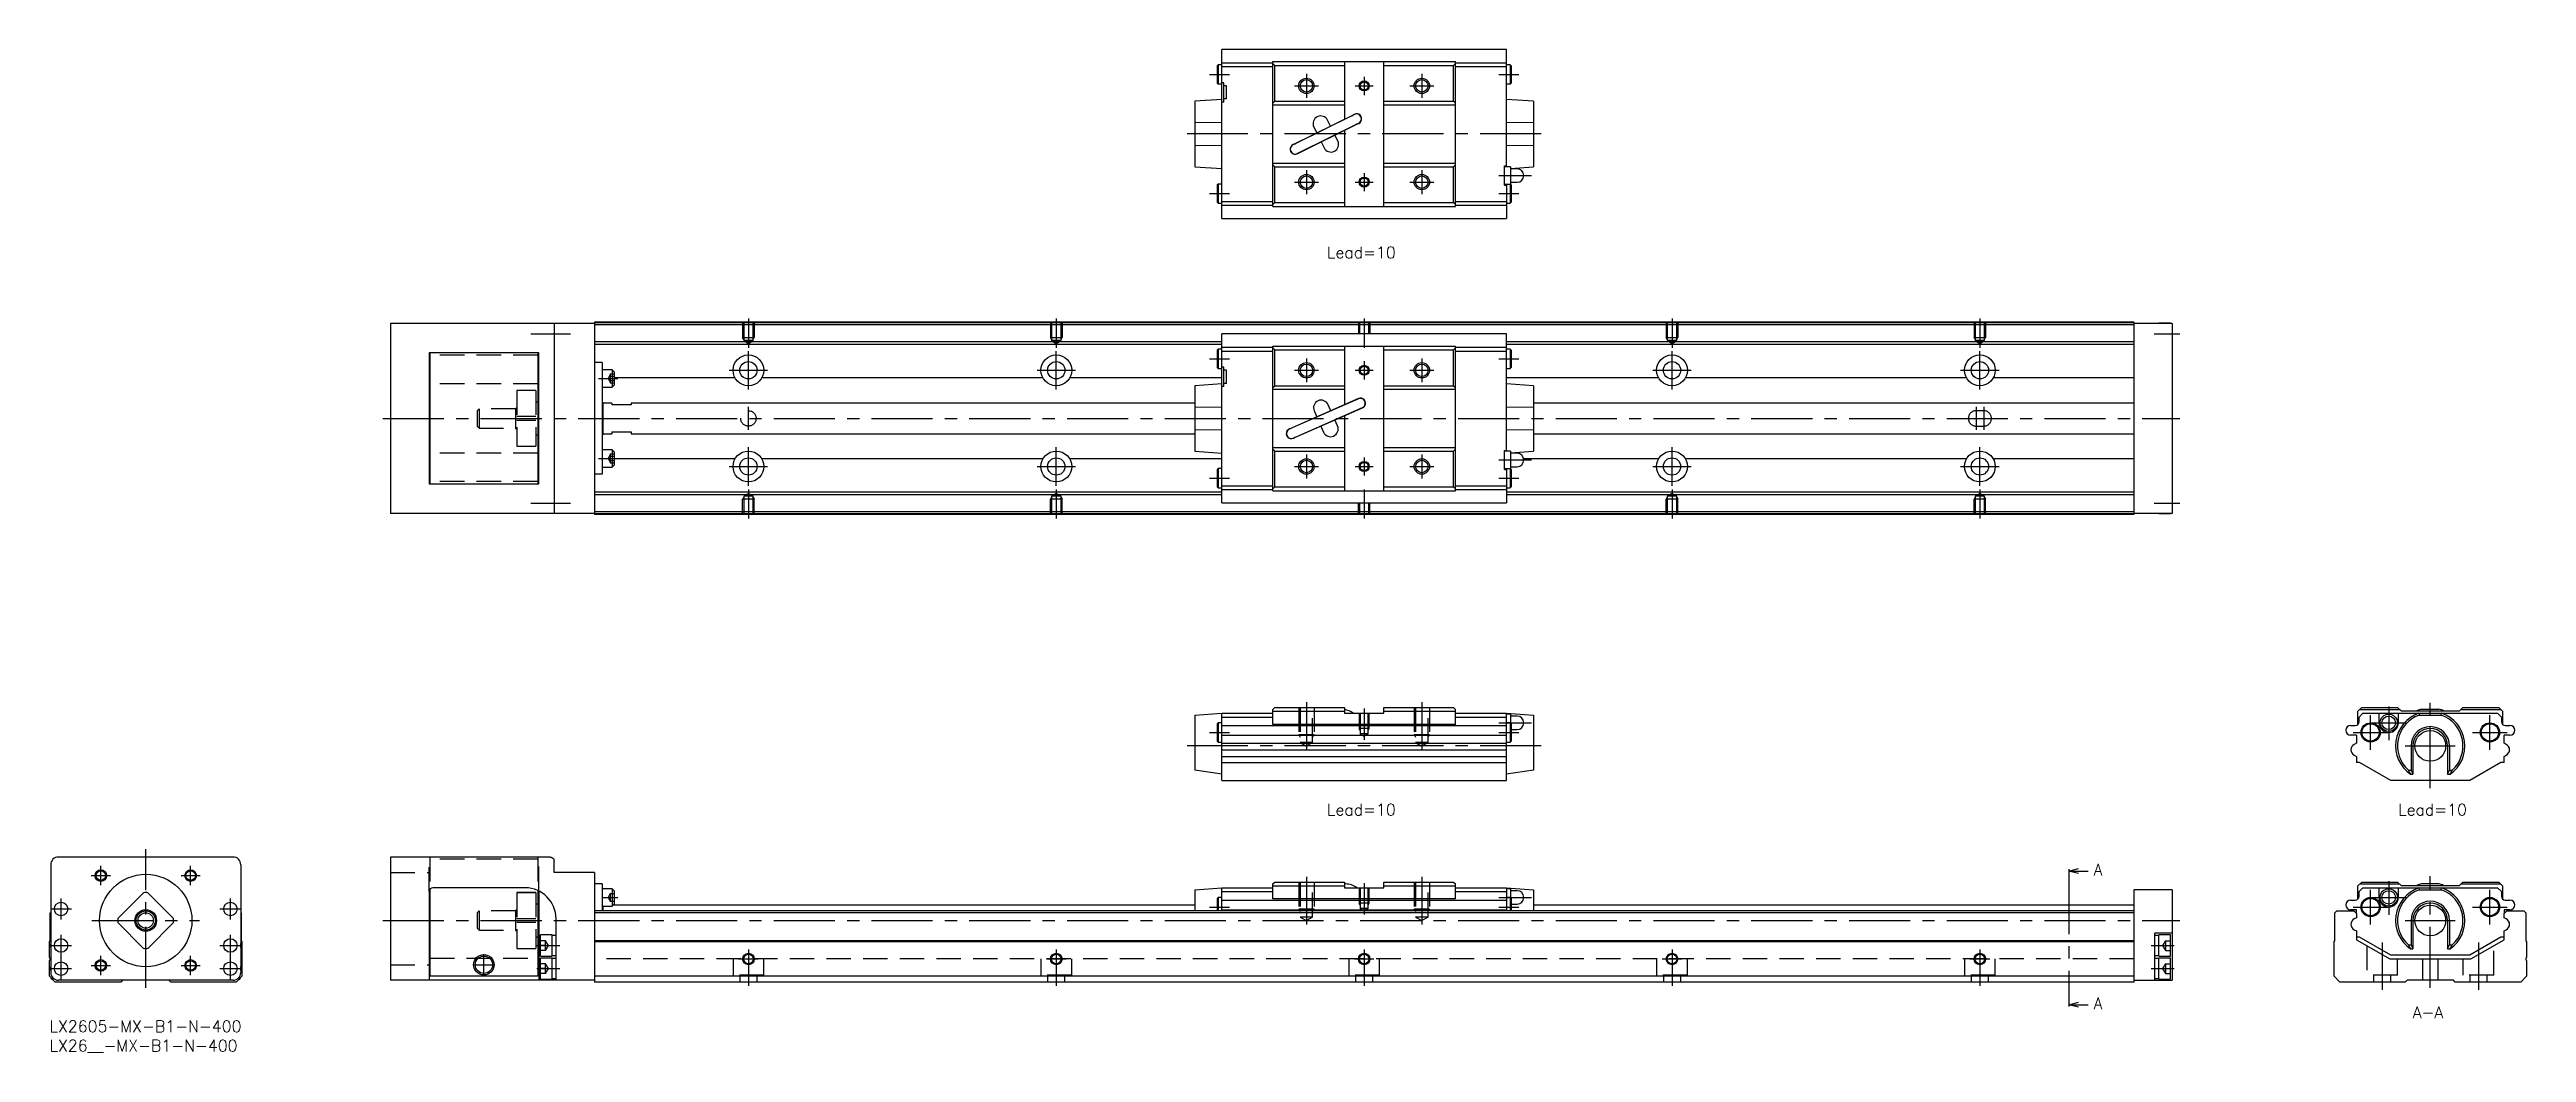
# Model space of a CAD drawing. Extents: x 0 to 644, y -8 to 252.
import ezdxf

# ---------------------------------------------------------------- set-up
doc = ezdxf.new("R2010")
doc.units = 0
doc.header["$LTSCALE"] = 0.5
doc.linetypes.add('CENTER', pattern=[50.8, 31.75, -6.35, 6.35, -6.35])
doc.linetypes.add('DASHED', pattern=[19.05, 12.7, -6.35])
for name, color, linetype in [('MSM_CENTER', 1, 'CENTER'), ('MSM_CONTINUOUS', 7, 'CONTINUOUS'), ('MSM_DASHED', 4, 'DASHED'), ('MSM_NARROW', 5, 'CONTINUOUS'), ('MSM_PART_NUMBER', 7, 'CONTINUOUS')]:
    doc.layers.add(name, color=color, linetype=linetype)
doc.styles.get("Standard").update_dxf_attribs({"font": 'txt.shx', "height": 1, "bigfont": 'bigfont.shx'})

# ---------------------------------------------------------------- blocks, each defined once
blk = doc.blocks.new('*U2')
at = {"layer": 'MSM_PART_NUMBER'}
blk.add_text('LX2605-MX-B1-N-400', height=3, dxfattribs=at).set_placement((0, -3))
blk = doc.blocks.new('*U3')
at = {"layer": 'MSM_PART_NUMBER'}
blk.add_text('LX26__-MX-B1-N-400', height=3, dxfattribs=at).set_placement((0, -8))

msp = doc.modelspace()

# ---------------------------------------------------------------- linework, layer by layer
at = {"layer": 'MSM_CENTER'}
for p, q in [((301.41, 245.87), (306.61, 245.87)), ((326.61, 245.97), (326.61, 239.77)), ((341.61, 245.23), (341.61, 240.5)), ((356.61, 245.97), (356.61, 239.77)), ((376.61, 245.87), (381.81, 245.87)), ((323.51, 242.87), (329.71, 242.87)), ((339.24, 242.87), (343.97, 242.87)), ((353.51, 242.87), (359.71, 242.87)), ((387.61, 230.37), (295.61, 230.37)), ((326.61, 220.97), (326.61, 214.77)), ((341.61, 220.23), (341.61, 215.5)), ((356.61, 220.97), (356.61, 214.77)), ((376.61, 219.57), (385.11, 219.57)), ((301.41, 214.87), (306.61, 214.87)), ((323.51, 217.87), (329.71, 217.87)), ((339.24, 217.87), (343.97, 217.87)), ((353.51, 217.87), (359.71, 217.87)), ((376.61, 214.87), (381.81, 214.87)), ((181.61, 182.47), (181.61, 174.84)), ((261.61, 182.47), (261.61, 174.84)), ((341.61, 182.47), (341.61, 174.84)), ((421.61, 182.47), (421.61, 174.84)), ((501.61, 182.47), (501.61, 174.84)), ((125.11, 178.47), (135.41, 178.47)), ((181.61, 163.97), (181.61, 173.97)), ((261.61, 163.97), (261.61, 173.97)), ((421.61, 163.97), (421.61, 173.97)), ((501.61, 163.97), (501.61, 173.97)), ((546.91, 178.47), (553.61, 178.47)), ((176.61, 168.97), (186.61, 168.97)), ((256.61, 168.97), (266.61, 168.97)), ((301.41, 171.97), (306.61, 171.97)), ((323.51, 168.97), (329.71, 168.97)), ((326.61, 172.07), (326.61, 165.87)), ((339.24, 168.97), (343.97, 168.97)), ((341.61, 171.33), (341.61, 166.6)), ((353.51, 168.97), (359.71, 168.97)), ((356.61, 172.07), (356.61, 165.87)), ((376.61, 171.97), (381.81, 171.97)), ((416.61, 168.97), (426.61, 168.97)), ((496.61, 168.97), (506.61, 168.97)), ((142.61, 166.86), (147.71, 166.86)), ((86.61, 156.47), (553.61, 156.47)), ((181.61, 153.47), (181.61, 159.47)), ((500.61, 159.47), (500.61, 153.47)), ((502.61, 159.47), (502.61, 153.47)), ((181.61, 138.97), (181.61, 148.97)), ((261.61, 138.97), (261.61, 148.97)), ((421.61, 138.97), (421.61, 148.97)), ((501.61, 138.97), (501.61, 148.97)), ((142.61, 146.07), (147.71, 146.07)), ((176.61, 143.97), (186.61, 143.97)), ((256.61, 143.97), (266.61, 143.97)), ((323.51, 143.97), (329.71, 143.97)), ((326.61, 147.07), (326.61, 140.87)), ((339.24, 143.97), (343.97, 143.97)), ((341.61, 146.33), (341.61, 141.6)), ((353.51, 143.97), (359.71, 143.97)), ((356.61, 147.07), (356.61, 140.87)), ((376.61, 145.67), (385.11, 145.67)), ((416.61, 143.97), (426.61, 143.97)), ((496.61, 143.97), (506.61, 143.97)), ((181.61, 137.98), (181.61, 130.47)), ((261.61, 137.98), (261.61, 130.47)), ((301.41, 140.97), (306.61, 140.97)), ((341.61, 137.98), (341.61, 130.47)), ((376.61, 140.97), (381.81, 140.97)), ((421.61, 137.98), (421.61, 130.47)), ((501.61, 137.98), (501.61, 130.47)), ((125.11, 134.47), (135.41, 134.47)), ((546.91, 134.47), (553.61, 134.47)), ((326.61, 82.72), (326.61, 70.34)), ((341.61, 81.07), (341.61, 72.91)), ((356.61, 82.72), (356.61, 70.34)), ((376.61, 77.37), (385.11, 77.37)), ((603.15, 70.37), (603.15, 79.37)), ((603.35, 77.37), (612.35, 77.37)), ((607.85, 81.62), (607.85, 72.87)), ((618.65, 60.37), (618.65, 82.67)), ((634.15, 70.37), (634.15, 79.37)), ((387.61, 71.37), (295.61, 71.37)), ((301.41, 74.87), (306.61, 74.87)), ((376.61, 74.87), (381.81, 74.87)), ((598.65, 74.87), (607.65, 74.87)), ((612.15, 71.37), (625.15, 71.37)), ((629.65, 74.87), (638.65, 74.87)), ((13.33, 35.17), (13.33, 40.17)), ((25, 8.5), (25, 44.5)), ((36.67, 35.17), (36.67, 40.17)), ((10.83, 37.67), (15.83, 37.67)), ((34.17, 37.67), (39.17, 37.67)), ((326.61, 37.35), (326.61, 24.96)), ((341.61, 35.7), (341.61, 27.54)), ((356.61, 37.35), (356.61, 24.96)), ((524.74, 38.36), (524.74, 4.63)), ((603.15, 25), (603.15, 34)), ((607.85, 36.25), (607.85, 27.5)), ((618.65, 8.5), (618.65, 37.5)), ((634.15, 25), (634.15, 34)), ((0.25, 29), (5.75, 29)), ((3, 26.25), (3, 31.75)), ((11, 26), (39, 26)), ((44.25, 29), (49.75, 29)), ((47, 26.25), (47, 31.75)), ((86.61, 26), (553.61, 26)), ((143.61, 32), (147.71, 32)), ((301.41, 29.5), (306.61, 29.5)), ((376.61, 32), (385.11, 32)), ((376.61, 29.5), (381.81, 29.5)), ((598.65, 29.5), (607.65, 29.5)), ((603.35, 32), (612.35, 32)), ((612.15, 26), (625.15, 26)), ((629.65, 29.5), (638.65, 29.5)), ((0.25, 19.5), (5.75, 19.5)), ((3, 10.75), (3, 22.25)), ((44.25, 19.5), (49.75, 19.5)), ((47, 10.75), (47, 22.25)), ((126.61, 19.5), (132.61, 19.5)), ((546.11, 19.5), (552.11, 19.5)), ((606.15, 20.29), (606.15, 8)), ((631.15, 20.29), (631.15, 8)), ((0.25, 13.5), (5.75, 13.5)), ((10.83, 14.33), (15.83, 14.33)), ((13.33, 11.83), (13.33, 16.83)), ((34.17, 14.33), (39.17, 14.33)), ((36.67, 11.83), (36.67, 16.83)), ((44.25, 13.5), (49.75, 13.5)), ((110.07, 14.5), (115.64, 14.5)), ((112.86, 11.72), (112.86, 17.28)), ((126.61, 13.5), (132.61, 13.5)), ((179.07, 16), (184.14, 16)), ((181.61, 18.5), (181.61, 9)), ((259.07, 16), (264.14, 16)), ((261.61, 18.5), (261.61, 9)), ((339.07, 16), (344.14, 16)), ((341.61, 18.5), (341.61, 9)), ((419.07, 16), (424.14, 16)), ((421.61, 18.5), (421.61, 9)), ((499.03, 16), (504.18, 16)), ((501.61, 18.5), (501.61, 9)), ((546.11, 13.5), (552.11, 13.5))]:
    msp.add_line(p, q, dxfattribs=at)
at = {"layer": 'MSM_CONTINUOUS'}
for p, q in [((378.61, 252.32), (304.61, 252.32)), ((304.61, 208.42), (304.61, 252.32)), ((378.61, 221.82), (378.61, 252.32)), ((303.66, 248.37), (303.41, 248.12)), ((303.41, 248.12), (303.41, 243.62)), ((304.61, 248.37), (303.66, 248.37)), ((303.66, 248.37), (303.66, 243.37)), ((304.61, 248.87), (317.91, 248.87)), ((304.61, 247.87), (317.91, 247.87)), ((317.91, 211.57), (317.91, 249.17)), ((317.91, 249.17), (365.31, 249.17)), ((318.41, 248.17), (317.91, 248.67)), ((318.41, 238.87), (318.41, 248.17)), ((318.41, 248.17), (336.51, 248.17)), ((336.51, 249.17), (336.51, 234.21)), ((346.71, 211.57), (346.71, 249.17)), ((346.71, 248.17), (364.81, 248.17)), ((365.31, 248.67), (364.81, 248.17)), ((364.81, 238.87), (364.81, 248.17)), ((365.31, 211.57), (365.31, 249.17)), ((365.31, 248.87), (378.61, 248.87)), ((365.31, 247.87), (378.61, 247.87)), ((379.56, 248.37), (378.61, 248.37)), ((379.56, 248.37), (379.56, 243.37)), ((379.81, 248.12), (379.56, 248.37)), ((379.81, 248.12), (379.81, 243.62)), ((304.61, 239.37), (297.61, 238.87)), ((297.61, 238.87), (297.61, 221.87)), ((303.41, 243.62), (303.66, 243.37)), ((303.66, 243.37), (304.61, 243.37)), ((305.11, 243.67), (304.61, 243.67)), ((305.11, 238.67), (304.61, 238.67)), ((305.11, 238.67), (305.11, 243.67)), ((305.81, 242.87), (305.11, 242.87)), ((305.81, 239.47), (305.11, 239.47)), ((305.81, 239.47), (305.81, 242.87)), ((317.91, 238.37), (318.41, 238.87)), ((318.41, 238.87), (336.51, 238.87)), ((346.71, 238.87), (364.81, 238.87)), ((364.81, 238.87), (365.31, 238.37)), ((378.61, 243.37), (379.56, 243.37)), ((385.61, 238.87), (378.61, 239.37)), ((379.56, 243.37), (379.81, 243.62)), ((385.61, 238.87), (385.61, 221.87)), ((304.61, 233.32), (297.61, 233.24)), ((317.91, 237.97), (336.51, 237.97)), ((339.08, 235.48), (323.08, 227.58)), ((338.37, 235.07), (323.84, 227.9)), ((324.23, 225.25), (340.23, 233.15)), ((324.94, 225.66), (339.48, 232.83)), ((328.53, 232.17), (329.29, 230.65)), ((332.87, 232.42), (332.12, 233.94)), ((338.37, 235.07), (338.7, 235.2)), ((339.1, 235.44), (338.79, 235.28)), ((339.78, 233.02), (339.48, 232.83)), ((339.89, 233.04), (340.21, 233.2)), ((346.71, 237.97), (365.31, 237.97)), ((385.61, 233.24), (378.61, 233.32)), ((297.61, 227.49), (304.61, 227.41)), ((323.42, 227.7), (323.1, 227.54)), ((323.53, 227.71), (323.84, 227.9)), ((324.21, 225.3), (324.52, 225.45)), ((324.61, 225.53), (324.94, 225.66)), ((330.44, 228.31), (331.19, 226.79)), ((334.78, 228.56), (334.02, 230.09)), ((336.51, 231.31), (336.51, 211.57)), ((378.61, 227.41), (385.61, 227.49)), ((297.61, 221.87), (304.61, 221.37)), ((317.91, 222.77), (336.51, 222.77)), ((318.41, 221.87), (317.91, 222.37)), ((318.41, 221.87), (336.51, 221.87)), ((318.41, 212.57), (318.41, 221.87)), ((346.71, 222.77), (365.31, 222.77)), ((346.71, 221.87), (364.81, 221.87)), ((365.31, 222.37), (364.81, 221.87)), ((364.81, 212.57), (364.81, 221.87)), ((378.11, 222.07), (378.61, 222.07)), ((378.11, 217.07), (378.11, 222.07)), ((379.61, 221.82), (378.11, 221.82)), ((379.61, 221.44), (385.61, 221.87)), ((379.61, 221.82), (379.61, 217.32)), ((381.36, 221.32), (379.61, 221.32)), ((303.66, 217.37), (303.41, 217.12)), ((303.41, 217.12), (303.41, 212.62)), ((303.41, 212.62), (303.66, 212.37)), ((303.66, 217.37), (303.66, 212.37)), ((304.61, 217.37), (303.66, 217.37)), ((304.61, 212.87), (317.91, 212.87)), ((317.91, 212.07), (318.41, 212.57)), ((318.41, 212.57), (336.51, 212.57)), ((346.71, 212.57), (364.81, 212.57)), ((364.81, 212.57), (365.31, 212.07)), ((365.31, 212.87), (378.61, 212.87)), ((378.11, 217.32), (379.61, 217.32)), ((378.11, 217.07), (378.61, 217.07)), ((378.61, 217.32), (378.61, 208.42)), ((379.56, 217.32), (379.56, 212.37)), ((379.56, 212.37), (379.81, 212.62)), ((379.61, 217.82), (381.36, 217.82)), ((379.81, 217.12), (379.61, 217.32)), ((379.81, 217.12), (379.81, 212.62)), ((303.66, 212.37), (304.61, 212.37)), ((304.61, 211.87), (317.91, 211.87)), ((304.61, 208.42), (378.61, 208.42)), ((317.91, 211.57), (365.31, 211.57)), ((365.31, 211.87), (378.61, 211.87)), ((378.61, 212.37), (379.56, 212.37)), ((88.61, 181.17), (88.61, 131.77)), ((141.61, 181.17), (88.61, 181.17)), ((131.11, 181.17), (131.11, 131.77)), ((541.61, 181.47), (141.61, 181.47)), ((141.61, 181.47), (141.61, 131.47)), ((541.61, 181.27), (141.61, 181.27)), ((541.61, 180.77), (141.61, 180.77)), ((541.61, 181.47), (541.61, 131.47)), ((551.61, 181.17), (541.61, 181.17)), ((548.11, 181.17), (548.11, 181.22)), ((551.11, 181.22), (548.11, 181.22)), ((551.11, 181.17), (551.11, 181.22)), ((551.61, 181.17), (551.61, 131.77)), ((304.61, 176.37), (141.61, 176.37)), ((304.61, 175.67), (141.61, 175.67)), ((303.66, 174.47), (303.41, 174.22)), ((303.41, 174.22), (303.41, 169.72)), ((304.61, 174.47), (303.66, 174.47)), ((303.66, 174.47), (303.66, 169.47)), ((378.61, 178.42), (304.61, 178.42)), ((304.61, 134.52), (304.61, 178.42)), ((304.61, 174.97), (317.91, 174.97)), ((304.61, 173.97), (317.91, 173.97)), ((317.91, 137.67), (317.91, 175.27)), ((317.91, 175.27), (365.31, 175.27)), ((318.41, 174.27), (317.91, 174.77)), ((318.41, 164.97), (318.41, 174.27)), ((318.41, 174.27), (336.51, 174.27)), ((336.51, 175.27), (336.51, 160.01)), ((346.71, 137.67), (346.71, 175.27)), ((346.71, 174.27), (364.81, 174.27)), ((365.31, 174.77), (364.81, 174.27)), ((364.81, 164.97), (364.81, 174.27)), ((365.31, 137.67), (365.31, 175.27)), ((365.31, 174.97), (378.61, 174.97)), ((365.31, 173.97), (378.61, 173.97)), ((378.61, 147.92), (378.61, 178.42)), ((541.61, 176.37), (378.61, 176.37)), ((541.61, 175.67), (378.61, 175.67)), ((379.56, 174.47), (378.61, 174.47)), ((379.56, 174.47), (379.56, 169.47)), ((379.81, 174.22), (379.56, 174.47)), ((379.81, 174.22), (379.81, 169.72)), ((98.61, 173.47), (98.61, 139.47)), ((127.11, 173.47), (98.61, 173.47)), ((98.61, 172.87), (98.86, 172.87)), ((98.86, 173.47), (98.86, 139.47)), ((126.86, 173.47), (126.86, 139.47)), ((126.86, 172.87), (127.11, 172.87)), ((127.11, 139.47), (127.11, 173.47)), ((143.61, 170.97), (141.61, 170.97)), ((143.61, 170.97), (143.61, 141.97)), ((146.21, 169.11), (143.61, 169.11)), ((146.21, 169.11), (146.21, 164.61)), ((146.71, 168.61), (146.21, 169.11)), ((146.71, 168.61), (146.71, 165.11)), ((303.41, 169.72), (303.66, 169.47)), ((303.66, 169.47), (304.61, 169.47)), ((305.11, 169.77), (304.61, 169.77)), ((305.11, 164.77), (305.11, 169.77)), ((305.81, 168.97), (305.11, 168.97)), ((305.81, 165.57), (305.81, 168.97)), ((378.61, 169.47), (379.56, 169.47)), ((379.56, 169.47), (379.81, 169.72)), ((98.86, 165.47), (98.61, 165.47)), ((127.11, 165.47), (126.86, 165.47)), ((143.61, 164.61), (146.21, 164.61)), ((146.21, 164.61), (146.71, 165.11)), ((178.12, 167.01), (146.71, 167.01)), ((258.12, 167.01), (185.09, 167.01)), ((304.61, 167.01), (265.09, 167.01)), ((304.61, 165.47), (297.61, 164.97)), ((297.61, 164.97), (297.61, 147.97)), ((305.11, 164.77), (304.61, 164.77)), ((305.81, 165.57), (305.11, 165.57)), ((317.91, 164.47), (318.41, 164.97)), ((317.91, 164.07), (336.51, 164.07)), ((318.41, 164.97), (336.51, 164.97)), ((340.13, 161.61), (322.13, 153.71)), ((339.4, 161.23), (322.9, 153.99)), ((340.15, 161.56), (339.83, 161.42)), ((346.71, 164.97), (364.81, 164.97)), ((346.71, 164.07), (365.31, 164.07)), ((364.81, 164.97), (365.31, 164.47)), ((418.12, 167.01), (378.61, 167.01)), ((385.61, 164.97), (378.61, 165.47)), ((385.61, 164.97), (385.61, 147.97)), ((498.12, 167.01), (425.09, 167.01)), ((541.61, 167.01), (505.09, 167.01)), ((127.11, 160.72), (126.86, 160.72)), ((143.81, 160.72), (143.61, 160.72)), ((143.81, 160.72), (143.81, 152.22)), ((146.11, 160.47), (143.81, 160.47)), ((146.11, 160.47), (146.11, 159.97)), ((151.11, 159.97), (146.11, 159.97)), ((151.11, 160.47), (151.11, 159.97)), ((297.61, 160.47), (151.11, 160.47)), ((304.61, 159.42), (297.61, 159.34)), ((323.18, 151.33), (341.18, 159.23)), ((323.91, 151.7), (340.41, 158.94)), ((328.62, 158.41), (329.3, 156.85)), ((332.96, 158.46), (332.28, 160.02)), ((334.69, 154.52), (334.01, 156.08)), ((336.51, 157.17), (336.51, 137.67)), ((340.83, 159.13), (341.16, 159.27)), ((385.61, 159.34), (378.61, 159.42)), ((541.61, 160.47), (385.61, 160.47)), ((126.86, 152.22), (127.11, 152.22)), ((143.61, 152.22), (143.81, 152.22)), ((146.21, 148.32), (143.61, 148.32)), ((143.81, 152.47), (146.11, 152.47)), ((146.11, 152.97), (151.11, 152.97)), ((146.11, 152.97), (146.11, 152.47)), ((146.21, 148.32), (146.21, 143.82)), ((146.71, 147.82), (146.21, 148.32)), ((151.11, 152.97), (151.11, 152.47)), ((151.11, 152.47), (297.61, 152.47)), ((297.61, 153.59), (304.61, 153.51)), ((317.91, 148.87), (336.51, 148.87)), ((318.41, 147.97), (317.91, 148.47)), ((322.48, 153.8), (322.15, 153.66)), ((323.16, 151.37), (323.48, 151.51)), ((330.35, 154.47), (331.03, 152.92)), ((346.71, 148.87), (365.31, 148.87)), ((365.31, 148.47), (364.81, 147.97)), ((378.11, 148.17), (378.61, 148.17)), ((378.11, 143.17), (378.11, 148.17)), ((378.61, 153.51), (385.61, 153.59)), ((385.61, 152.47), (541.61, 152.47)), ((98.86, 147.47), (98.61, 147.47)), ((127.11, 147.47), (126.86, 147.47)), ((143.61, 141.97), (141.61, 141.97)), ((143.61, 143.82), (146.21, 143.82)), ((146.21, 143.82), (146.71, 144.32)), ((146.71, 147.82), (146.71, 144.32)), ((178.12, 145.93), (146.71, 145.93)), ((258.12, 145.93), (185.09, 145.93)), ((304.61, 145.93), (265.09, 145.93)), ((297.61, 147.97), (304.61, 147.47)), ((303.66, 143.47), (303.41, 143.22)), ((303.41, 143.22), (303.41, 138.72)), ((303.66, 143.47), (303.66, 138.47)), ((304.61, 143.47), (303.66, 143.47)), ((318.41, 147.97), (336.51, 147.97)), ((318.41, 138.67), (318.41, 147.97)), ((346.71, 147.97), (364.81, 147.97)), ((364.81, 138.67), (364.81, 147.97)), ((379.61, 147.92), (378.11, 147.92)), ((378.11, 143.42), (379.61, 143.42)), ((378.11, 143.17), (378.61, 143.17)), ((378.61, 143.42), (378.61, 134.52)), ((379.56, 143.42), (379.56, 138.47)), ((379.61, 147.54), (385.61, 147.97)), ((379.61, 147.92), (379.61, 143.42)), ((381.36, 147.42), (379.61, 147.42)), ((379.61, 143.92), (381.36, 143.92)), ((379.81, 143.22), (379.61, 143.42)), ((379.81, 143.22), (379.81, 138.72)), ((418.12, 145.93), (383.09, 145.93)), ((498.12, 145.93), (425.09, 145.93)), ((541.61, 145.93), (505.09, 145.93)), ((98.61, 140.07), (98.86, 140.07)), ((98.61, 139.47), (127.11, 139.47)), ((126.86, 140.07), (127.11, 140.07)), ((304.61, 137.27), (141.61, 137.27)), ((304.61, 136.57), (141.61, 136.57)), ((303.41, 138.72), (303.66, 138.47)), ((303.66, 138.47), (304.61, 138.47)), ((304.61, 138.97), (317.91, 138.97)), ((304.61, 137.97), (317.91, 137.97)), ((317.91, 138.17), (318.41, 138.67)), ((317.91, 137.67), (365.31, 137.67)), ((318.41, 138.67), (336.51, 138.67)), ((346.71, 138.67), (364.81, 138.67)), ((364.81, 138.67), (365.31, 138.17)), ((365.31, 138.97), (378.61, 138.97)), ((365.31, 137.97), (378.61, 137.97)), ((378.61, 138.47), (379.56, 138.47)), ((541.61, 137.27), (378.61, 137.27)), ((541.61, 136.57), (378.61, 136.57)), ((379.56, 138.47), (379.81, 138.72)), ((141.61, 131.77), (88.61, 131.77)), ((541.61, 132.17), (141.61, 132.17)), ((541.61, 131.67), (141.61, 131.67)), ((541.61, 131.47), (141.61, 131.47)), ((304.61, 134.52), (378.61, 134.52)), ((551.61, 131.77), (541.61, 131.77)), ((548.11, 131.72), (551.11, 131.72)), ((551.11, 131.72), (551.11, 131.77)), ((297.61, 79.37), (304.61, 79.87)), ((297.61, 79.37), (297.61, 65.05)), ((303.66, 77.37), (303.41, 77.12)), ((304.61, 77.37), (303.66, 77.37)), ((303.66, 77.37), (303.66, 72.37)), ((304.61, 79.87), (317.91, 79.87)), ((304.61, 62.37), (304.61, 79.87)), ((304.61, 78.87), (317.91, 78.87)), ((317.91, 80.87), (318.41, 81.37)), ((317.91, 76.96), (317.91, 80.87)), ((317.91, 80.37), (336.51, 80.37)), ((318.41, 81.37), (336.51, 81.37)), ((336.51, 81.37), (336.51, 79.87)), ((336.51, 79.87), (346.71, 79.87)), ((346.71, 79.87), (346.71, 81.37)), ((346.71, 81.37), (364.81, 81.37)), ((346.71, 80.37), (365.31, 80.37)), ((364.81, 81.37), (365.31, 80.87)), ((365.31, 76.96), (365.31, 80.87)), ((365.31, 79.87), (378.61, 79.87)), ((365.31, 78.87), (378.61, 78.87)), ((378.61, 79.87), (385.61, 79.37)), ((378.61, 62.37), (378.61, 79.87)), ((379.61, 79.62), (378.61, 79.62)), ((379.56, 77.37), (378.61, 77.37)), ((379.81, 77.12), (379.56, 77.37)), ((379.56, 77.37), (379.56, 72.37)), ((379.61, 79.62), (379.61, 77.32)), ((381.36, 79.12), (379.61, 79.12)), ((385.61, 79.37), (385.61, 65.05)), ((600.84, 81.37), (599.84, 80.37)), ((599.84, 76.96), (599.84, 80.37)), ((600.15, 78.87), (601.15, 79.87)), ((600.15, 77.67), (600.15, 78.87)), ((600.34, 80.87), (610.65, 80.87)), ((600.84, 81.37), (610.15, 81.37)), ((601.15, 79.87), (636.15, 79.87)), ((605.35, 77.37), (605.35, 79.87)), ((611.05, 80.47), (610.15, 81.37)), ((610.35, 79.87), (610.35, 77.37)), ((611.05, 80.47), (626.25, 80.47)), ((615.69, 79.87), (615.77, 79.37)), ((615.77, 79.37), (621.52, 79.37)), ((616.4, 80.87), (616.33, 80.87)), ((620.89, 80.87), (616.4, 80.87)), ((621.52, 79.37), (621.6, 79.87)), ((627.15, 81.37), (626.25, 80.47)), ((626.65, 80.87), (636.94, 80.87)), ((627.15, 81.37), (636.44, 81.37)), ((636.15, 79.87), (637.15, 78.87)), ((637.44, 80.37), (636.44, 81.37)), ((637.15, 78.87), (637.15, 77.67)), ((637.44, 80.37), (637.44, 76.96)), ((303.41, 77.12), (303.41, 72.62)), ((303.41, 72.62), (303.66, 72.37)), ((303.66, 72.37), (304.61, 72.37)), ((304.61, 76.67), (378.61, 76.67)), ((304.61, 74.17), (378.61, 74.17)), ((304.61, 72.1), (378.61, 72.1)), ((365.31, 76.96), (317.91, 76.96)), ((378.61, 72.37), (379.56, 72.37)), ((379.56, 72.37), (379.81, 72.62)), ((379.81, 77.12), (379.81, 72.62)), ((379.81, 75.62), (381.36, 75.62)), ((597.95, 76.67), (599.15, 76.67)), ((599.45, 74.17), (597.95, 74.17)), ((599.45, 72.1), (598.89, 71.77)), ((599.45, 74.17), (599.45, 72.1)), ((613.65, 71.37), (613.65, 65.05)), ((614.15, 71.37), (614.15, 63.99)), ((623.15, 71.37), (623.15, 63.99)), ((623.65, 71.37), (623.65, 65.05)), ((639.35, 74.17), (637.85, 74.17)), ((637.85, 72.1), (637.85, 74.17)), ((638.41, 71.77), (637.85, 72.1)), ((638.15, 76.67), (639.35, 76.67)), ((304.61, 63.99), (297.61, 65.05)), ((304.61, 70.37), (378.61, 70.37)), ((304.61, 68.65), (378.61, 68.65)), ((304.61, 67.04), (378.61, 67.04)), ((385.61, 65.05), (378.61, 63.99)), ((598.89, 68.97), (599.45, 68.65)), ((599.45, 68.65), (599.45, 67.04)), ((600.3, 67.04), (599.45, 67.04)), ((608.37, 62.37), (600.3, 67.04)), ((612.96, 65.05), (613.65, 65.05)), ((613.65, 65.05), (614.15, 63.99)), ((623.15, 63.99), (623.65, 65.05)), ((623.65, 65.05), (624.33, 65.05)), ((637, 67.04), (628.92, 62.37)), ((637.85, 67.04), (637, 67.04)), ((637.85, 68.65), (638.41, 68.97)), ((637.85, 67.04), (637.85, 68.65)), ((304.61, 62.37), (378.61, 62.37)), ((628.92, 62.37), (608.37, 62.37)), ((613.49, 63.99), (614.15, 63.99)), ((623.15, 63.99), (623.8, 63.99)), ((0.3, 40.5), (0.3, 12.5)), ((47.7, 42.5), (2.3, 42.5)), ((49.7, 40.5), (49.7, 12.5)), ((88.61, 42.5), (88.61, 10.5)), ((130.11, 42.5), (88.61, 42.5)), ((130.11, 42.5), (130.11, 42.5)), ((130.11, 42.5), (130.32, 42.48)), ((130.32, 42.48), (130.56, 42.39)), ((130.56, 42.39), (130.78, 42.24)), ((130.78, 42.24), (130.91, 42.09)), ((130.91, 42.09), (131.02, 41.9)), ((131.02, 41.9), (131.08, 41.72)), ((131.08, 41.72), (131.11, 41.5)), ((131.11, 38.5), (131.11, 41.5)), ((524.74, 38.86), (527.24, 39.53)), ((524.74, 39.36), (524.74, 38.36)), ((527.24, 38.19), (524.74, 38.86)), ((524.74, 38.86), (529.74, 38.86)), ((24.45, 33.23), (17.77, 26.55)), ((32.23, 26.55), (25.55, 33.23)), ((98.61, 33.5), (98.61, 10.5)), ((98.86, 34.16), (98.86, 11.5)), ((123.61, 34.5), (99.61, 34.5)), ((126.86, 33.81), (126.86, 11.5)), ((127.11, 33.69), (127.11, 16.2)), ((141.61, 38.5), (131.11, 38.5)), ((141.61, 38.5), (141.61, 10)), ((143.61, 35.5), (141.61, 35.5)), ((143.61, 35.5), (143.61, 28.5)), ((146.21, 34.25), (143.61, 34.25)), ((146.71, 33.75), (146.21, 34.25)), ((146.21, 34.25), (146.21, 29.75)), ((146.71, 33.75), (146.71, 30.25)), ((297.61, 34), (304.61, 34.5)), ((297.61, 34), (297.61, 28.5)), ((304.61, 28.5), (304.61, 34.5)), ((304.61, 34.5), (317.91, 34.5)), ((304.61, 33.5), (317.91, 33.5)), ((317.91, 35.5), (318.41, 36)), ((317.91, 31.59), (317.91, 35.5)), ((317.91, 35), (336.51, 35)), ((318.41, 36), (336.51, 36)), ((336.51, 36), (336.51, 34.5)), ((336.76, 35.5), (336.51, 35.5)), ((336.51, 34.5), (346.71, 34.5)), ((346.71, 34.5), (346.71, 36)), ((346.71, 36), (364.81, 36)), ((346.71, 35), (365.31, 35)), ((364.81, 36), (365.31, 35.5)), ((365.31, 31.59), (365.31, 35.5)), ((365.31, 34.5), (378.61, 34.5)), ((365.31, 33.5), (378.61, 33.5)), ((378.61, 34.5), (385.61, 34)), ((378.61, 34.5), (378.61, 28.5)), ((379.61, 34.25), (378.61, 34.25)), ((379.61, 34.25), (379.61, 31.95)), ((381.36, 33.75), (379.61, 33.75)), ((385.61, 34), (385.61, 28.5)), ((551.61, 34), (541.61, 34)), ((541.61, 34), (541.61, 10)), ((551.61, 34), (551.61, 10.5)), ((600.84, 36), (599.84, 35)), ((599.84, 31.59), (599.84, 35)), ((600.15, 33.5), (601.15, 34.5)), ((600.15, 32.3), (600.15, 33.5)), ((600.34, 35.5), (610.65, 35.5)), ((600.84, 36), (610.15, 36)), ((601.15, 34.5), (636.15, 34.5)), ((605.35, 32), (605.35, 34.5)), ((611.05, 35.1), (610.15, 36)), ((610.35, 34.5), (610.35, 32)), ((611.05, 35.1), (626.25, 35.1)), ((615.69, 34.5), (615.77, 34)), ((615.77, 34), (621.52, 34)), ((616.4, 35.5), (616.33, 35.5)), ((620.89, 35.5), (616.4, 35.5)), ((621.52, 34), (621.6, 34.5)), ((627.15, 36), (626.25, 35.1)), ((626.65, 35.5), (636.94, 35.5)), ((627.15, 36), (636.44, 36)), ((636.15, 34.5), (637.15, 33.5)), ((637.44, 35), (636.44, 36)), ((637.15, 33.5), (637.15, 32.3)), ((637.44, 35), (637.44, 31.59)), ((0.2, 28), (0.3, 28.1)), ((0.2, 20.7), (0.2, 28)), ((49.7, 28.1), (49.8, 28)), ((49.8, 28), (49.8, 20.7)), ((127.11, 30.25), (126.86, 30.25)), ((131.61, 10.5), (131.61, 26.5)), ((541.61, 28.5), (141.61, 28.5)), ((541.61, 28), (141.61, 28)), ((143.61, 29.75), (146.21, 29.75)), ((143.81, 29.75), (143.81, 28.5)), ((146.21, 29.75), (146.71, 30.25)), ((297.61, 30), (146.46, 30)), ((303.66, 32), (303.41, 31.75)), ((303.41, 31.75), (303.41, 28.5)), ((304.61, 32), (303.66, 32)), ((303.66, 32), (303.66, 28.5)), ((304.61, 31.3), (378.61, 31.3)), ((304.61, 28.8), (378.61, 28.8)), ((365.31, 31.59), (317.91, 31.59)), ((379.56, 32), (378.61, 32)), ((379.81, 31.75), (379.56, 32)), ((379.56, 32), (379.56, 28.5)), ((379.81, 31.75), (379.81, 28.5)), ((379.81, 30.25), (381.36, 30.25)), ((541.61, 30), (385.61, 30)), ((593.85, 28), (594.35, 28.5)), ((593.85, 20.7), (593.85, 28)), ((594.35, 28.5), (598.75, 28.5)), ((597.95, 31.3), (599.15, 31.3)), ((599.45, 28.8), (597.95, 28.8)), ((598.75, 28.5), (599.45, 27.8)), ((599.45, 26.72), (598.89, 26.4)), ((599.45, 27.8), (599.45, 28.8)), ((599.45, 27.8), (599.45, 26.72)), ((613.65, 26), (613.65, 19.68)), ((614.15, 26), (614.15, 18.62)), ((623.15, 26), (623.15, 18.62)), ((623.65, 26), (623.65, 19.68)), ((639.35, 28.8), (637.85, 28.8)), ((637.85, 28.8), (637.85, 27.8)), ((637.85, 27.8), (638.55, 28.5)), ((637.85, 26.72), (637.85, 27.8)), ((638.41, 26.4), (637.85, 26.72)), ((638.15, 31.3), (639.35, 31.3)), ((638.55, 28.5), (642.95, 28.5)), ((642.95, 28.5), (643.45, 28)), ((643.45, 28), (643.45, 20.7)), ((0, 20.5), (0.2, 20.7)), ((0, 16.4), (0, 20.5)), ((17.77, 25.45), (24.45, 18.77)), ((25.55, 18.77), (32.23, 25.45)), ((49.8, 20.7), (50, 20.5)), ((50, 20.5), (50, 11.5)), ((126.86, 21.75), (127.11, 21.75)), ((127.61, 16.75), (127.61, 22.25)), ((130.61, 22.25), (127.61, 22.25)), ((130.61, 16.75), (130.61, 22.25)), ((131.61, 22.1), (130.61, 22.1)), ((541.61, 20.7), (141.61, 20.7)), ((541.61, 20.5), (141.61, 20.5)), ((547.11, 10.5), (547.11, 22.75)), ((551.61, 22.75), (547.11, 22.75)), ((548.11, 22.1), (547.11, 22.1)), ((548.11, 16.75), (548.11, 22.25)), ((551.11, 22.25), (548.11, 22.25)), ((551.11, 16.75), (551.11, 22.25)), ((593.65, 20.5), (593.85, 20.7)), ((593.65, 11.5), (593.65, 20.5)), ((598.89, 23.6), (599.45, 23.28)), ((599.45, 23.28), (599.45, 21)), ((600.3, 21.66), (599.45, 21.66)), ((599.45, 21), (608.11, 16)), ((608.37, 17), (600.3, 21.66)), ((612.96, 19.68), (613.65, 19.68)), ((613.65, 19.68), (614.15, 18.62)), ((623.15, 18.62), (623.65, 19.68)), ((623.65, 19.68), (624.33, 19.68)), ((637, 21.66), (628.92, 17)), ((629.18, 16), (637.85, 21)), ((637.85, 21.66), (637, 21.66)), ((637.85, 23.28), (638.41, 23.6)), ((637.85, 21), (637.85, 23.28)), ((643.45, 20.7), (643.65, 20.5)), ((643.65, 20.5), (643.65, 16.4)), ((0, 11.5), (0, 15.6)), ((98.61, 16.2), (98.86, 16.2)), ((126.86, 16.2), (127.11, 16.2)), ((127.61, 16.75), (130.61, 16.75)), ((127.61, 10.75), (127.61, 16.25)), ((130.61, 16.25), (127.61, 16.25)), ((130.61, 16.9), (131.61, 16.9)), ((130.61, 10.75), (130.61, 16.25)), ((131.61, 16.1), (130.61, 16.1)), ((547.11, 16.9), (548.11, 16.9)), ((548.11, 16.1), (547.11, 16.1)), ((548.11, 16.75), (551.11, 16.75)), ((548.11, 10.75), (548.11, 16.25)), ((551.11, 16.25), (548.11, 16.25)), ((551.11, 10.75), (551.11, 16.25)), ((608.11, 16), (629.18, 16)), ((628.92, 17), (608.37, 17)), ((613.49, 18.62), (614.15, 18.62)), ((623.15, 18.62), (623.8, 18.62)), ((643.65, 15.6), (643.65, 11.5)), ((1.5, 10), (0, 11.5)), ((18.5, 10), (1.5, 10)), ((47.7, 10.5), (2.3, 10.5)), ((19, 10.5), (18.5, 10)), ((31.52, 10), (31.02, 10.5)), ((48.5, 10), (31.52, 10)), ((50, 11.5), (48.5, 10)), ((141.61, 10.5), (88.61, 10.5)), ((126.86, 11.5), (98.86, 11.5)), ((127.61, 10.75), (130.61, 10.75)), ((130.61, 10.9), (131.61, 10.9)), ((541.61, 11.5), (141.61, 11.5)), ((541.61, 10), (141.61, 10)), ((541.61, 10.5), (551.61, 10.5)), ((547.11, 10.9), (548.11, 10.9)), ((548.11, 10.75), (551.11, 10.75)), ((595.15, 10), (593.65, 11.5)), ((612.13, 10), (595.15, 10)), ((612.63, 10.5), (612.13, 10)), ((624.65, 10.5), (612.63, 10.5)), ((625.15, 10), (624.65, 10.5)), ((642.15, 10), (625.15, 10)), ((643.65, 11.5), (642.15, 10)), ((524.74, 4.13), (527.24, 4.8)), ((524.74, 4.63), (524.74, 3.63)), ((527.24, 3.46), (524.74, 4.13)), ((524.74, 4.13), (529.74, 4.13))]:
    msp.add_line(p, q, dxfattribs=at)
for centre, radius in [((326.61, 242.87), 1.62), ((341.61, 242.87), 1.06), ((356.61, 242.87), 1.62), ((326.61, 217.87), 1.62), ((341.61, 217.87), 1.06), ((356.61, 217.87), 1.62), ((181.61, 168.97), 4), ((181.61, 168.97), 2.25), ((261.61, 168.97), 4), ((261.61, 168.97), 2.25), ((326.61, 168.97), 1.62), ((341.61, 168.97), 1.06), ((356.61, 168.97), 1.62), ((421.61, 168.97), 4), ((421.61, 168.97), 2.25), ((501.61, 168.97), 4), ((501.61, 168.97), 2.25), ((181.61, 143.97), 4), ((181.61, 143.97), 2.25), ((261.61, 143.97), 4), ((261.61, 143.97), 2.25), ((326.61, 143.97), 1.62), ((341.61, 143.97), 1.06), ((356.61, 143.97), 1.62), ((421.61, 143.97), 4), ((421.61, 143.97), 2.25), ((501.61, 143.97), 4), ((501.61, 143.97), 2.25), ((603.15, 74.87), 2.5), ((607.85, 77.37), 2.25), ((607.85, 77.37), 1.75), ((634.15, 74.87), 2.5), ((603.15, 74.87), 2.25), ((618.65, 71.37), 4), ((634.15, 74.87), 2.25), ((13.33, 37.67), 1.23), ((36.67, 37.67), 1.23), ((25, 26), 12), ((607.85, 32), 2.25), ((607.85, 32), 1.75), ((3, 29), 1.75), ((25, 26), 2.8), ((25, 26), 2.5), ((25, 26), 2), ((47, 29), 1.75), ((603.15, 29.5), 2.5), ((603.15, 29.5), 2.25), ((618.65, 26), 4), ((634.15, 29.5), 2.5), ((634.15, 29.5), 2.25), ((3, 19.5), 1.75), ((47, 19.5), 1.75), ((3, 13.5), 1.75), ((13.33, 14.33), 1.23), ((36.67, 14.33), 1.23), ((47, 13.5), 1.75), ((112.86, 14.5), 2.65), ((112.86, 14.5), 2.25), ((181.61, 16), 1.23), ((261.61, 16), 1.23), ((341.61, 16), 1.23), ((421.61, 16), 1.23), ((501.61, 16), 1.23)]:
    msp.add_circle(centre, radius, dxfattribs=at)
for centre, radius, start, end in [((330.33, 233.06), 2, 26.27786, 206.27786), ((339.66, 234.32), 1.3, 275.54975, 137.00596), ((339.66, 234.32), 1.25, 296.27786, 116.27786), ((323.66, 226.42), 1.3, 95.54975, 317.00596), ((323.66, 226.42), 1.25, 116.27786, 296.27786), ((332.98, 227.68), 2, 206.27786, 26.27786), ((381.36, 219.57), 1.75, 270, 90), ((330.45, 159.21), 2, 23.69614, 203.69614), ((340.8, 157.56), 3.92, 105.63435, 110.91029), ((340.66, 160.42), 1.3, 272.96803, 134.42424), ((340.66, 160.42), 1.25, 293.69614, 113.69614), ((332.86, 153.72), 2, 203.69614, 23.69614), ((339.7, 160.59), 1.8, 293.35428, 304.89182), ((322.66, 152.52), 1.3, 92.96803, 314.42424), ((322.66, 152.52), 1.25, 113.69614, 293.69614), ((326.61, 146.96), 7.94, 117.83608, 120.4339), ((323.17, 153.36), 1.82, 282.57127, 293.97674), ((381.36, 145.67), 1.75, 270, 90), ((335.79, 76), 4.88, 52.55641, 81.55166), ((381.36, 77.37), 1.75, 270, 90), ((599.15, 77.67), 1, 270, 0), ((607.85, 77.37), 2.5, 180, 0), ((618.65, 71.37), 9, 109.18814, 235.08479), ((618.65, 71.37), 8.5, 109.74992, 228.02135), ((616.44, 78.76), 2.12, 91.01428, 125.79145), ((620.84, 78.74), 2.14, 54.3594, 88.7845), ((618.65, 71.37), 8.5, 311.97865, 70.25008), ((618.65, 71.37), 9, 304.91521, 70.81186), ((638.15, 77.67), 1, 180, 270), ((597.95, 75.42), 1.25, 90, 270), ((599.76, 70.26), 1.75, 120.00006, 176.23212), ((618.65, 71.37), 5, 0, 180), ((618.65, 71.37), 4.5, 0, 180), ((637.53, 70.26), 1.75, 3.76788, 59.99994), ((639.35, 75.42), 1.25, 270, 90), ((599.76, 70.49), 1.75, 183.76788, 239.99994), ((619.81, 67.84), 7.4, 202.10594, 211.31831), ((617.48, 67.84), 7.4, 328.68272, 337.89303), ((637.53, 70.49), 1.75, 300.00006, 356.23212), ((2.3, 40.5), 2, 90, 180), ((47.7, 40.5), 2, 0, 90), ((25, 26), 7.25, 85.65725, 94.34275), ((99.61, 33.5), 1, 90, 180), ((123.61, 26.5), 8, 0, 90), ((336.73, 30.53), 4.97, 53.02753, 89.61433), ((381.36, 32), 1.75, 270, 90), ((599.15, 32.3), 1, 270, 0), ((618.65, 26), 9, 109.18814, 235.08479), ((618.65, 26), 8.5, 109.74992, 228.02135), ((616.44, 33.38), 2.12, 91.01428, 125.79145), ((620.84, 33.36), 2.14, 54.3594, 88.7845), ((618.65, 26), 8.5, 311.97865, 70.25008), ((618.65, 26), 9, 304.91521, 70.81186), ((638.15, 32.3), 1, 180, 270), ((25, 26), 7.25, 175.65725, 184.34275), ((25, 26), 7.25, 355.65725, 4.34275), ((597.95, 30.05), 1.25, 90, 270), ((599.76, 24.88), 1.75, 120.00006, 176.23212), ((607.85, 32), 2.5, 180, 0), ((618.65, 26), 5, 0, 180), ((618.65, 26), 4.5, 0, 180), ((637.53, 24.88), 1.75, 3.76788, 59.99994), ((639.35, 30.05), 1.25, 270, 90), ((3, 19.5), 2.75, 169.0575, 190.9425), ((47, 19.5), 2.75, 349.0575, 10.9425), ((599.76, 25.12), 1.75, 183.76788, 239.99994), ((619.81, 22.46), 7.4, 202.10594, 211.31831), ((617.48, 22.47), 7.4, 328.68272, 337.89303), ((637.53, 25.12), 1.75, 300.00006, 356.23212), ((-0.3, 16), 0.5, 306.87606, 53.12394), ((3, 13.5), 2.75, 169.0575, 190.9425), ((25, 26), 7.25, 265.65725, 274.34275), ((47, 13.5), 2.75, 349.0575, 10.9425), ((643.95, 16), 0.5, 126.87606, 233.12394), ((2.3, 12.5), 2, 180, 270), ((1.3, 11.5), 1, 201.81948, 248.18052), ((47.7, 12.5), 2, 270, 0), ((48.7, 11.5), 1, 291.81063, 338.18937)]:
    msp.add_arc(centre, radius, start, end, dxfattribs=at)
at = {"layer": 'MSM_DASHED'}
for p, q in [((180.11, 181.47), (180.11, 177.47)), ((180.38, 181.47), (180.38, 176.67)), ((182.84, 176.67), (182.84, 181.47)), ((183.11, 181.47), (183.11, 177.47)), ((260.11, 181.47), (260.11, 177.47)), ((260.38, 181.47), (260.38, 176.67)), ((262.84, 176.67), (262.84, 181.47)), ((263.11, 181.47), (263.11, 177.47)), ((340.11, 181.47), (340.11, 178.42)), ((340.38, 181.47), (340.38, 178.42)), ((342.84, 178.42), (342.84, 181.47)), ((343.11, 181.47), (343.11, 178.42)), ((420.11, 181.47), (420.11, 177.47)), ((420.38, 181.47), (420.38, 176.67)), ((422.84, 176.67), (422.84, 181.47)), ((423.11, 181.47), (423.11, 177.47)), ((500.11, 181.47), (500.11, 177.47)), ((500.38, 181.47), (500.38, 176.67)), ((502.84, 176.67), (502.84, 181.47)), ((503.11, 181.47), (503.11, 177.47)), ((180.11, 177.47), (183.11, 177.47)), ((180.38, 177), (180.11, 177.47)), ((180.38, 176.67), (181.61, 175.96)), ((182.84, 176.67), (180.38, 176.67)), ((181.61, 175.96), (182.84, 176.67)), ((182.84, 177), (183.11, 177.47)), ((260.11, 177.47), (263.11, 177.47)), ((260.38, 177), (260.11, 177.47)), ((260.38, 176.67), (261.61, 175.96)), ((262.84, 176.67), (260.38, 176.67)), ((261.61, 175.96), (262.84, 176.67)), ((262.84, 177), (263.11, 177.47)), ((420.11, 177.47), (423.11, 177.47)), ((420.38, 177), (420.11, 177.47)), ((420.38, 176.67), (421.61, 175.96)), ((422.84, 176.67), (420.38, 176.67)), ((421.61, 175.96), (422.84, 176.67)), ((422.84, 177), (423.11, 177.47)), ((500.11, 177.47), (503.11, 177.47)), ((500.38, 177), (500.11, 177.47)), ((500.38, 176.67), (501.61, 175.96)), ((502.84, 176.67), (500.38, 176.67)), ((501.61, 175.96), (502.84, 176.67)), ((502.84, 177), (503.11, 177.47)), ((126.86, 172.87), (98.86, 172.87)), ((145.71, 167.86), (145.13, 166.86)), ((145.71, 168.01), (146.71, 168.01)), ((145.71, 168.01), (145.71, 165.7)), ((145.71, 167.44), (146.71, 167.44)), ((126.86, 165.47), (98.86, 165.47)), ((121.41, 163.72), (121.41, 149.22)), ((126.41, 163.72), (121.41, 163.72)), ((126.41, 163.7), (121.41, 163.7)), ((126.41, 163.72), (126.41, 149.22)), ((145.13, 166.86), (145.71, 165.86)), ((145.71, 166.28), (146.71, 166.28)), ((145.71, 165.7), (146.71, 165.7)), ((111.61, 158.97), (111.11, 158.47)), ((111.11, 158.47), (111.11, 154.47)), ((111.61, 158.97), (111.61, 153.97)), ((121.11, 158.97), (111.61, 158.97)), ((121.41, 159.27), (121.11, 158.97)), ((121.11, 158.97), (121.11, 153.97)), ((121.41, 157.02), (126.41, 157.02)), ((126.41, 155.92), (121.41, 155.92)), ((126.86, 160.72), (126.41, 160.72)), ((502.61, 158.47), (500.61, 158.47)), ((111.11, 154.47), (111.61, 153.97)), ((111.61, 153.97), (121.11, 153.97)), ((121.11, 153.97), (121.41, 153.67)), ((121.41, 149.24), (126.41, 149.24)), ((121.41, 149.22), (126.41, 149.22)), ((126.41, 152.22), (126.86, 152.22)), ((500.61, 154.47), (502.61, 154.47)), ((126.86, 147.47), (98.86, 147.47)), ((145.71, 147.07), (145.13, 146.07)), ((145.13, 146.07), (145.71, 145.07)), ((145.71, 147.23), (146.71, 147.23)), ((145.71, 147.23), (145.71, 144.92)), ((145.71, 146.65), (146.71, 146.65)), ((145.71, 145.5), (146.71, 145.5)), ((145.71, 144.92), (146.71, 144.92)), ((126.86, 140.07), (98.86, 140.07)), ((180.38, 135.93), (180.11, 135.47)), ((183.11, 135.47), (180.11, 135.47)), ((180.11, 131.47), (180.11, 135.47)), ((181.61, 136.98), (180.38, 136.27)), ((180.38, 136.27), (180.38, 131.47)), ((182.84, 136.27), (180.38, 136.27)), ((182.84, 136.27), (181.61, 136.98)), ((182.84, 131.47), (182.84, 136.27)), ((182.84, 135.93), (183.11, 135.47)), ((183.11, 131.47), (183.11, 135.47)), ((260.38, 135.93), (260.11, 135.47)), ((260.11, 131.47), (260.11, 135.47)), ((263.11, 135.47), (260.11, 135.47)), ((261.61, 136.98), (260.38, 136.27)), ((260.38, 136.27), (260.38, 131.47)), ((262.84, 136.27), (260.38, 136.27)), ((262.84, 136.27), (261.61, 136.98)), ((262.84, 131.47), (262.84, 136.27)), ((262.84, 135.93), (263.11, 135.47)), ((263.11, 131.47), (263.11, 135.47)), ((420.38, 135.93), (420.11, 135.47)), ((420.11, 131.47), (420.11, 135.47)), ((423.11, 135.47), (420.11, 135.47)), ((421.61, 136.98), (420.38, 136.27)), ((420.38, 136.27), (420.38, 131.47)), ((422.84, 136.27), (420.38, 136.27)), ((422.84, 136.27), (421.61, 136.98)), ((422.84, 131.47), (422.84, 136.27)), ((422.84, 135.93), (423.11, 135.47)), ((423.11, 131.47), (423.11, 135.47)), ((500.38, 135.93), (500.11, 135.47)), ((500.11, 131.47), (500.11, 135.47)), ((503.11, 135.47), (500.11, 135.47)), ((501.61, 136.98), (500.38, 136.27)), ((500.38, 136.27), (500.38, 131.47)), ((502.84, 136.27), (500.38, 136.27)), ((502.84, 136.27), (501.61, 136.98)), ((502.84, 131.47), (502.84, 136.27)), ((502.84, 135.93), (503.11, 135.47)), ((503.11, 131.47), (503.11, 135.47)), ((340.11, 131.47), (340.11, 134.52)), ((340.38, 134.52), (340.38, 131.47)), ((342.84, 131.47), (342.84, 134.52)), ((343.11, 131.47), (343.11, 134.52)), ((324.61, 81.37), (324.61, 74.37)), ((324.98, 81.37), (324.98, 72.27)), ((328.23, 72.27), (328.23, 81.37)), ((328.61, 81.37), (328.61, 74.37)), ((340.31, 79.87), (340.31, 75.87)), ((340.55, 79.87), (340.55, 74.52)), ((342.66, 74.52), (342.66, 79.87)), ((342.91, 75.87), (342.91, 79.87)), ((354.61, 81.37), (354.61, 74.37)), ((354.98, 81.37), (354.98, 72.27)), ((358.23, 72.27), (358.23, 81.37)), ((358.61, 81.37), (358.61, 74.37)), ((324.61, 74.37), (328.61, 74.37)), ((324.61, 74.37), (324.98, 73.67)), ((328.23, 72.27), (324.98, 72.27)), ((324.98, 72.27), (326.61, 71.34)), ((328.23, 72.27), (326.61, 71.34)), ((328.23, 73.67), (328.61, 74.37)), ((342.91, 75.87), (340.31, 75.87)), ((340.55, 75.42), (340.31, 75.87)), ((342.66, 74.52), (340.55, 74.52)), ((340.55, 74.52), (341.61, 73.91)), ((342.66, 74.52), (341.61, 73.91)), ((342.66, 75.42), (342.91, 75.87)), ((354.61, 74.37), (358.61, 74.37)), ((354.61, 74.37), (354.98, 73.67)), ((358.23, 72.27), (354.98, 72.27)), ((354.98, 72.27), (356.61, 71.34)), ((358.23, 72.27), (356.61, 71.34)), ((358.23, 73.67), (358.61, 74.37)), ((98.61, 33.5), (98.61, 42.5)), ((98.86, 42.5), (98.86, 34.16)), ((126.86, 41.9), (98.86, 41.9)), ((126.86, 42.5), (126.86, 33.81)), ((127.11, 33.69), (127.11, 42.5)), ((88.61, 38.5), (98.61, 38.5)), ((121.41, 33.25), (121.41, 18.75)), ((126.41, 33.25), (121.41, 33.25)), ((126.41, 33.23), (121.41, 33.23)), ((126.41, 33.25), (126.41, 18.75)), ((145.71, 33), (145.13, 32)), ((145.71, 33), (146.71, 33)), ((145.71, 33), (145.71, 31)), ((324.61, 36), (324.61, 29)), ((324.98, 36), (324.98, 26.9)), ((328.23, 26.9), (328.23, 36)), ((328.61, 36), (328.61, 29)), ((340.31, 34.5), (340.31, 30.5)), ((340.55, 34.5), (340.55, 29.15)), ((342.66, 29.15), (342.66, 34.5)), ((342.91, 30.5), (342.91, 34.5)), ((354.61, 36), (354.61, 29)), ((354.98, 36), (354.98, 26.9)), ((358.23, 26.9), (358.23, 36)), ((358.61, 36), (358.61, 29)), ((111.61, 28.5), (111.11, 28)), ((111.11, 28), (111.11, 24)), ((111.61, 28.5), (111.61, 23.5)), ((121.11, 28.5), (111.61, 28.5)), ((121.41, 28.8), (121.11, 28.5)), ((121.11, 28.5), (121.11, 23.5)), ((121.41, 26.55), (126.41, 26.55)), ((126.86, 30.25), (126.41, 30.25)), ((145.13, 32), (145.71, 31)), ((145.71, 32), (146.71, 32)), ((145.71, 31), (146.71, 31)), ((324.61, 29), (328.61, 29)), ((324.61, 29), (324.98, 28.3)), ((328.23, 26.9), (324.98, 26.9)), ((324.98, 26.9), (326.61, 25.96)), ((328.23, 26.9), (326.61, 25.96)), ((328.23, 28.3), (328.61, 29)), ((342.91, 30.5), (340.31, 30.5)), ((340.55, 30.05), (340.31, 30.5)), ((342.66, 29.15), (340.55, 29.15)), ((340.55, 29.15), (341.61, 28.54)), ((342.66, 29.15), (341.61, 28.54)), ((342.66, 30.05), (342.91, 30.5)), ((354.61, 29), (358.61, 29)), ((354.61, 29), (354.98, 28.3)), ((358.23, 26.9), (354.98, 26.9)), ((354.98, 26.9), (356.61, 25.96)), ((358.23, 26.9), (356.61, 25.96)), ((358.23, 28.3), (358.61, 29)), ((111.11, 24), (111.61, 23.5)), ((111.61, 23.5), (121.11, 23.5)), ((121.11, 23.5), (121.41, 23.2)), ((126.41, 25.45), (121.41, 25.45)), ((126.41, 21.75), (126.86, 21.75)), ((128.91, 20.75), (127.61, 20.75)), ((128.91, 19.5), (127.61, 19.5)), ((128.91, 18.25), (128.91, 20.75)), ((129.63, 19.5), (128.91, 20.75)), ((128.91, 18.25), (129.63, 19.5)), ((549.81, 20.75), (549.08, 19.5)), ((549.08, 19.5), (549.81, 18.25)), ((549.81, 20.75), (551.11, 20.75)), ((549.81, 20.75), (549.81, 18.25)), ((549.81, 19.5), (551.11, 19.5)), ((602.15, 19.44), (602.15, 11.8)), ((635.15, 11.8), (635.15, 19.44)), ((88.61, 14.5), (98.61, 14.5)), ((98.86, 16.2), (126.86, 16.2)), ((121.41, 18.77), (126.41, 18.77)), ((121.41, 18.75), (126.41, 18.75)), ((127.11, 16.2), (127.11, 10.5)), ((128.91, 18.25), (127.61, 18.25)), ((128.91, 14.75), (127.61, 14.75)), ((128.91, 13.5), (127.61, 13.5)), ((128.91, 12.25), (128.91, 14.75)), ((129.63, 13.5), (128.91, 14.75)), ((128.91, 12.25), (129.63, 13.5)), ((541.61, 16), (141.61, 16)), ((177.61, 16), (177.61, 11.8)), ((185.61, 11.8), (185.61, 16)), ((257.61, 16), (257.61, 11.8)), ((265.61, 11.8), (265.61, 16)), ((337.61, 16), (337.61, 11.8)), ((345.61, 11.8), (345.61, 16)), ((417.61, 16), (417.61, 11.8)), ((425.61, 11.8), (425.61, 16)), ((497.61, 16), (497.61, 11.8)), ((505.61, 11.8), (505.61, 16)), ((549.81, 14.75), (549.08, 13.5)), ((549.08, 13.5), (549.81, 12.25)), ((549.81, 18.25), (551.11, 18.25)), ((549.81, 14.75), (551.11, 14.75)), ((549.81, 14.75), (549.81, 12.25)), ((549.81, 13.5), (551.11, 13.5)), ((610.15, 11.8), (610.15, 16)), ((616.65, 16), (616.65, 10.5)), ((620.65, 16), (620.65, 10.5)), ((627.15, 16), (627.15, 11.8)), ((128.91, 12.25), (127.61, 12.25)), ((185.61, 11.8), (177.61, 11.8)), ((179.36, 11.8), (179.36, 10)), ((183.86, 10), (183.86, 11.8)), ((265.61, 11.8), (257.61, 11.8)), ((259.36, 11.8), (259.36, 10)), ((263.86, 10), (263.86, 11.8)), ((345.61, 11.8), (337.61, 11.8)), ((339.36, 11.8), (339.36, 10)), ((343.86, 10), (343.86, 11.8)), ((425.61, 11.8), (417.61, 11.8)), ((419.36, 11.8), (419.36, 10)), ((423.86, 10), (423.86, 11.8)), ((505.61, 11.8), (497.61, 11.8)), ((499.36, 11.8), (499.36, 10)), ((503.86, 10), (503.86, 11.8)), ((549.81, 12.25), (551.11, 12.25)), ((610.15, 11.8), (602.15, 11.8)), ((603.9, 11.8), (603.9, 10)), ((608.4, 10), (608.4, 11.8)), ((635.15, 11.8), (627.15, 11.8)), ((628.9, 11.8), (628.9, 10)), ((633.4, 10), (633.4, 11.8))]:
    msp.add_line(p, q, dxfattribs=at)
msp.add_circle((181.61, 156.47), 2, dxfattribs=at)
for centre, start, end in [((500.61, 156.47), 90, 270), ((502.61, 156.47), 270, 90)]:
    msp.add_arc(centre, 2, start, end, dxfattribs=at)
at = {"layer": 'MSM_NARROW'}
for centre, radius in [((326.61, 242.87), 2), ((356.61, 242.87), 2), ((341.61, 242.87), 1.3), ((326.61, 217.87), 2), ((341.61, 217.87), 1.3), ((356.61, 217.87), 2), ((326.61, 168.97), 2), ((341.61, 168.97), 1.3), ((356.61, 168.97), 2), ((326.61, 143.97), 2), ((341.61, 143.97), 1.3), ((356.61, 143.97), 2), ((13.33, 37.67), 1.5), ((36.67, 37.67), 1.5), ((13.33, 14.33), 1.5), ((36.67, 14.33), 1.5), ((181.61, 16), 1.5), ((261.61, 16), 1.5), ((341.61, 16), 1.5), ((421.61, 16), 1.5), ((501.61, 16), 1.5)]:
    msp.add_circle(centre, radius, dxfattribs=at)

# ---------------------------------------------------------------- block references
at = {"layer": 'MSM_CONTINUOUS'}
for name in ['*U2', '*U3']:
    msp.add_blockref(name, (0, 0), dxfattribs=at)

# ---------------------------------------------------------------- texts
at = {"layer": 'MSM_PART_NUMBER'}
for s, p in [('Lead=10', (331.95, 198.08)), ('Lead=10', (331.95, 53.29)), ('Lead=10', (610.31, 53.29)), ('A', (531.15, 37.73)), ('A', (531.15, 3)), ('A-A', (614.09, 0.62))]:
    msp.add_text(s, height=3, dxfattribs=at).set_placement(p)

doc.saveas('drawing.dxf')
